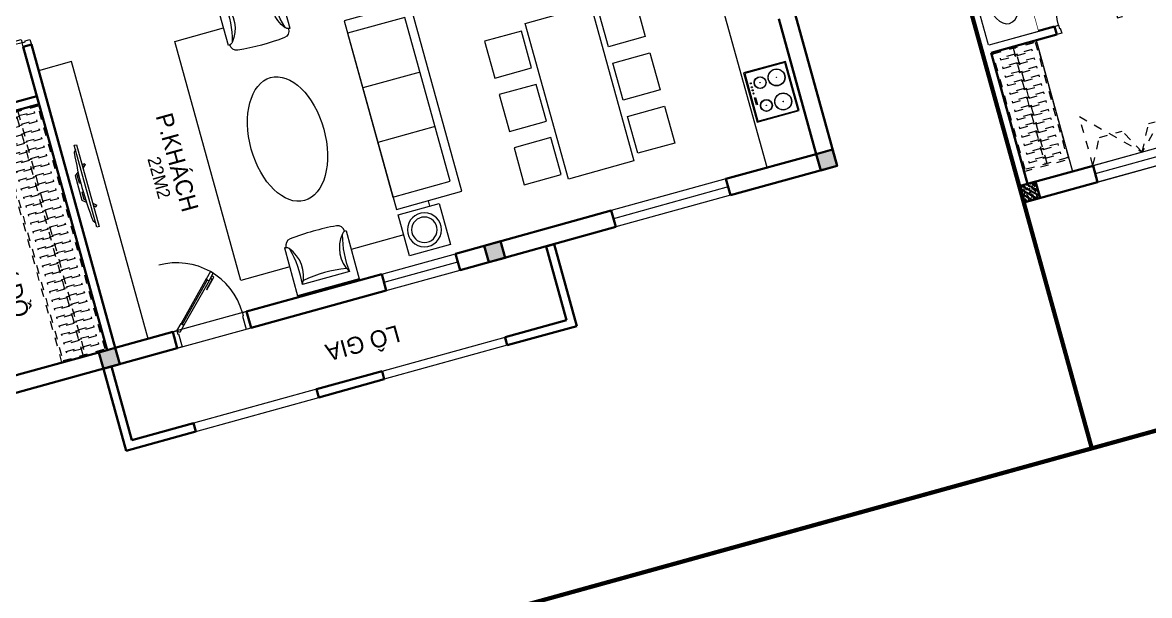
# Model space of a CAD drawing. Header units: metres. Extents: x 568336 to 569219, y 2065964 to 2066430.
# Drawn here: x 568445.19 to 568458.44, y 2066349.36 to 2066356.1 of the extents above; entities that cross this region are included whole.
import ezdxf

# ---------------------------------------------------------------- set-up
doc = ezdxf.new("R2010")
doc.units = ezdxf.units.M
for name, pattern in [('$AUDIT_BAD_LTYPE2', [0]), ('HIDDEN', [0.375, 0.25, -0.125]), ('HIDDEN2', [0.1875, 0.125, -0.0625]), ('X-5M-G-MB PHONGNGU$0$HIDDEN2', [0.1875, 0.125, -0.0625])]:
    doc.linetypes.add(name, pattern=pattern)
doc.layers.get('0').update_dxf_attribs({"linetype": 'CONTINUOUS'})
doc.layers.get('DEFPOINTS').update_dxf_attribs({"linetype": 'CONTINUOUS'})
for name, color, linetype, lineweight in [('-CONCRETE', 1, 'CONTINUOUS', 35), ('-DIM', 9, 'CONTINUOUS', 13), ('-DOOR', 137, 'CONTINUOUS', 9), ('-FURNITURE', 46, 'CONTINUOUS', 9), ('-HATCH', 8, 'CONTINUOUS', 5), ('-LINE1', 7, 'CONTINUOUS', 18), ('-LINE2', 252, 'CONTINUOUS', 9), ('-STEEL1', 1, 'CONTINUOUS', 35), ('-TEXT', 7, 'CONTINUOUS', 15), ('-WALL', 4, 'CONTINUOUS', 35), ('TEXT25', 2, 'CONTINUOUS', 13)]:
    doc.layers.add(name, color=color, linetype=linetype, lineweight=lineweight)
doc.layers.add('-RANH GIOI LO DAT', color=12, linetype='CONTINUOUS')
doc.styles.add('SVN_AVO_thuong', font='')
doc.styles.add('T1', font='', dxfattribs={"height": 200})
doc.styles.add('vnavanth', font='', dxfattribs={"width": 0.8})
doc.styles.get('SVN_AVO_thuong').set_extended_font_data('SVN-Avo')
doc.styles.get('T1').set_extended_font_data('VNgeometric Light')
doc.styles.get('vnavanth').set_extended_font_data('.VnAvantH')

# ---------------------------------------------------------------- blocks, each defined once
blk = doc.blocks.new('*U225')
at = {"linetype": 'X-5M-G-MB PHONGNGU$0$HIDDEN2'}
for points in [[(0, 600.0000000004657), (0, 0), (3272.727272729572, -1.230206222197784e-09), (3272.727272729572, 599.9999999992355)], [(3252.727272729572, 579.9996613711621), (3252.727272729572, 19.99966137116224), (20, 20.00000000046566), (20, 580.0000000004657)], [(3252.727272729572, 286.6991212942443), (3252.727272729572, 313.0991212941511), (20, 313.0991212953813), (19.99999859370291, 286.6991212952417)], [(113.7817614636733, 319.1750910408318), (109.4317788550979, 319.1750910408318), (109.4317788550979, 280.441767644881), (113.7817614636733, 280.441767644881)], [(227.7817614636733, 319.1750910407849), (223.4317788550979, 319.1750910407849), (223.4317788550979, 280.4417676448341), (227.7817614636733, 280.4417676448341)], [(341.7817614636733, 319.175091040738), (337.4317788550979, 319.175091040738), (337.4317788550979, 280.4417676447872), (341.7817614636733, 280.4417676447872)], [(455.7817614636733, 319.1750910406911), (451.4317788550979, 319.1750910406911), (451.4317788550979, 280.4417676447403), (455.7817614636733, 280.4417676447403)], [(569.7817614636733, 319.1750910406442), (565.431778855098, 319.1750910406442), (565.431778855098, 280.4417676446934), (569.7817614636733, 280.4417676446934)], [(683.7817614636732, 319.1750910405973), (679.4317788550978, 319.1750910405973), (679.4317788550978, 280.4417676446465), (683.7817614636732, 280.4417676446465)], [(797.7817614636732, 319.1750910405504), (793.4317788550978, 319.1750910405504), (793.4317788550978, 280.4417676445996), (797.7817614636732, 280.4417676445996)], [(911.7817614636732, 319.1750910405035), (907.4317788550978, 319.1750910405035), (907.4317788550978, 280.4417676445527), (911.7817614636732, 280.4417676445527)], [(1025.781761463673, 319.1750910404566), (1021.431778855098, 319.1750910404566), (1021.431778855098, 280.4417676445057), (1025.781761463673, 280.4417676445057)], [(1139.781761463673, 319.1750910404097), (1135.431778855098, 319.1750910404097), (1135.431778855098, 280.4417676444588), (1139.781761463673, 280.4417676444588)], [(1253.781761463673, 319.1750910403628), (1249.431778855098, 319.1750910403628), (1249.431778855098, 280.4417676444119), (1253.781761463673, 280.4417676444119)], [(1367.781761463673, 319.1750910403159), (1363.431778855098, 319.1750910403159), (1363.431778855098, 280.441767644365), (1367.781761463673, 280.441767644365)], [(1481.781761463673, 319.175091040269), (1477.431778855098, 319.175091040269), (1477.431778855098, 280.4417676443181), (1481.781761463673, 280.4417676443181)], [(1595.781761463673, 319.175091040222), (1591.431778855098, 319.175091040222), (1591.431778855098, 280.4417676442712), (1595.781761463673, 280.4417676442712)], [(1709.781761463673, 319.1750910401751), (1705.431778855098, 319.1750910401751), (1705.431778855098, 280.4417676442243), (1709.781761463673, 280.4417676442243)], [(1823.781761463673, 319.1750910401282), (1819.431778855098, 319.1750910401282), (1819.431778855098, 280.4417676441774), (1823.781761463673, 280.4417676441774)], [(1937.781761463673, 319.1750910400813), (1933.431778855098, 319.1750910400813), (1933.431778855098, 280.4417676441305), (1937.781761463673, 280.4417676441305)], [(2051.781761463673, 319.1750910400344), (2047.431778855098, 319.1750910400344), (2047.431778855098, 280.4417676440836), (2051.781761463673, 280.4417676440836)], [(2165.781761463673, 319.1750910399875), (2161.431778855097, 319.1750910399875), (2161.431778855097, 280.4417676440366), (2165.781761463673, 280.4417676440366)], [(2279.781761463673, 319.1750910399406), (2275.431778855097, 319.1750910399406), (2275.431778855097, 280.4417676439897), (2279.781761463673, 280.4417676439897)], [(2393.781761463673, 319.1750910398937), (2389.431778855097, 319.1750910398937), (2389.431778855097, 280.4417676439429), (2393.781761463673, 280.4417676439429)], [(2507.781761463673, 319.1750910398468), (2503.431778855097, 319.1750910398468), (2503.431778855097, 280.441767643896), (2507.781761463673, 280.441767643896)], [(2621.781761463673, 319.1750910397999), (2617.431778855097, 319.1750910397999), (2617.431778855097, 280.4417676438491), (2621.781761463673, 280.4417676438491)], [(2735.781761463673, 319.1750910397529), (2731.431778855097, 319.1750910397529), (2731.431778855097, 280.4417676438021), (2735.781761463673, 280.4417676438021)], [(2849.781761463673, 319.175091039706), (2845.431778855097, 319.175091039706), (2845.431778855097, 280.4417676437552), (2849.781761463673, 280.4417676437552)], [(2963.781761463673, 319.1750910396592), (2959.431778855097, 319.1750910396592), (2959.431778855097, 280.4417676437083), (2963.781761463673, 280.4417676437083)], [(3077.781761463673, 319.1750910396123), (3073.431778855097, 319.1750910396123), (3073.431778855097, 280.4417676436614), (3077.781761463673, 280.4417676436614)], [(3191.781761463673, 319.1750910395654), (3187.431778855097, 319.1750910395654), (3187.431778855097, 280.4417676436145), (3191.781761463673, 280.4417676436145)]]:
    blk.add_lwpolyline(points, close=True, dxfattribs=at)
for points in [[(122.2409142897814, 313.1103512093413), (122.2409142897814, 515.2497102723445), (100.1765458012815, 515.2497102723445), (100.1765458012815, 313.1103512093413)], [(236.2409142897814, 313.1103512092944), (236.2409142897814, 515.2497102722975), (214.1765458012815, 515.2497102722975), (214.1765458012815, 313.1103512092944)], [(350.2409142897814, 313.1103512092475), (350.2409142897814, 515.2497102722507), (328.1765458012815, 515.2497102722507), (328.1765458012815, 313.1103512092475)], [(464.2409142897813, 313.1103512092006), (464.2409142897813, 515.2497102722037), (442.1765458012814, 515.2497102722037), (442.1765458012814, 313.1103512092006)], [(578.2409142897814, 313.1103512091537), (578.2409142897814, 515.2497102721569), (556.1765458012815, 515.2497102721569), (556.1765458012815, 313.1103512091537)], [(692.2409142897812, 313.1103512091068), (692.2409142897812, 515.24971027211), (670.1765458012813, 515.24971027211), (670.1765458012813, 313.1103512091068)], [(806.2409142897812, 313.1103512090599), (806.2409142897812, 515.249710272063), (784.1765458012813, 515.249710272063), (784.1765458012813, 313.1103512090599)], [(920.2409142897812, 313.110351209013), (920.2409142897812, 515.2497102720162), (898.1765458012813, 515.2497102720162), (898.1765458012813, 313.110351209013)], [(1034.240914289781, 313.1103512089661), (1034.240914289781, 515.2497102719692), (1012.176545801281, 515.2497102719692), (1012.176545801281, 313.1103512089661)], [(1148.240914289781, 313.1103512089192), (1148.240914289781, 515.2497102719224), (1126.176545801281, 515.2497102719224), (1126.176545801281, 313.1103512089192)], [(1262.240914289781, 313.1103512088723), (1262.240914289781, 515.2497102718754), (1240.176545801281, 515.2497102718754), (1240.176545801281, 313.1103512088723)], [(1376.240914289781, 313.1103512088254), (1376.240914289781, 515.2497102718285), (1354.176545801281, 515.2497102718285), (1354.176545801281, 313.1103512088254)], [(1490.240914289781, 313.1103512087785), (1490.240914289781, 515.2497102717816), (1468.176545801281, 515.2497102717816), (1468.176545801281, 313.1103512087785)], [(1604.240914289781, 313.1103512087315), (1604.240914289781, 515.2497102717347), (1582.176545801281, 515.2497102717347), (1582.176545801281, 313.1103512087315)], [(1718.240914289781, 313.1103512086846), (1718.240914289781, 515.2497102716878), (1696.176545801281, 515.2497102716878), (1696.176545801281, 313.1103512086846)], [(1832.240914289781, 313.1103512086377), (1832.240914289781, 515.2497102716409), (1810.176545801281, 515.2497102716409), (1810.176545801281, 313.1103512086377)], [(1946.240914289781, 313.1103512085908), (1946.240914289781, 515.2497102715939), (1924.176545801281, 515.2497102715939), (1924.176545801281, 313.1103512085908)], [(2060.240914289781, 313.1103512085439), (2060.240914289781, 515.2497102715471), (2038.176545801281, 515.2497102715471), (2038.176545801281, 313.1103512085439)], [(2174.240914289781, 313.110351208497), (2174.240914289781, 515.2497102715001), (2152.176545801281, 515.2497102715001), (2152.176545801281, 313.110351208497)], [(2288.240914289781, 313.1103512084501), (2288.240914289781, 515.2497102714533), (2266.176545801281, 515.2497102714533), (2266.176545801281, 313.1103512084501)], [(2402.240914289781, 313.1103512084032), (2402.240914289781, 515.2497102714063), (2380.176545801281, 515.2497102714063), (2380.176545801281, 313.1103512084032)], [(2516.240914289781, 313.1103512083563), (2516.240914289781, 515.2497102713594), (2494.176545801281, 515.2497102713594), (2494.176545801281, 313.1103512083563)], [(2630.240914289781, 313.1103512083094), (2630.240914289781, 515.2497102713126), (2608.176545801281, 515.2497102713126), (2608.176545801281, 313.1103512083094)], [(2744.240914289781, 313.1103512082624), (2744.240914289781, 515.2497102712656), (2722.176545801281, 515.2497102712656), (2722.176545801281, 313.1103512082624)], [(2858.240914289781, 313.1103512082155), (2858.240914289781, 515.2497102712188), (2836.176545801281, 515.2497102712188), (2836.176545801281, 313.1103512082155)], [(2972.240914289781, 313.1103512081687), (2972.240914289781, 515.2497102711718), (2950.176545801281, 515.2497102711718), (2950.176545801281, 313.1103512081687)], [(3086.240914289781, 313.1103512081218), (3086.240914289781, 515.2497102711249), (3064.176545801281, 515.2497102711249), (3064.176545801281, 313.1103512081218)], [(3200.240914289781, 313.1103512080749), (3200.240914289781, 515.249710271078), (3178.176545801281, 515.249710271078), (3178.176545801281, 313.1103512080749)], [(100.1765458012815, 286.7103512094345), (100.1765458012815, 92.0852110228024), (122.2409142897814, 92.0852110228024), (122.2409142897814, 286.7103512094345)], [(214.1765458012815, 286.7103512093876), (214.1765458012815, 92.08521102275549), (236.2409142897814, 92.08521102275549), (236.2409142897814, 286.7103512093876)], [(328.1765458012815, 286.7103512093407), (328.1765458012815, 92.08521102270858), (350.2409142897814, 92.08521102270858), (350.2409142897814, 286.7103512093407)], [(442.1765458012814, 286.7103512092938), (442.1765458012814, 92.08521102266168), (464.2409142897813, 92.08521102266168), (464.2409142897813, 286.7103512092938)], [(556.1765458012815, 286.7103512092469), (556.1765458012815, 92.08521102261477), (578.2409142897814, 92.08521102261477), (578.2409142897814, 286.7103512092469)], [(670.1765458012813, 286.7103512092), (670.1765458012813, 92.08521102256786), (692.2409142897812, 92.08521102256786), (692.2409142897812, 286.7103512092)], [(784.1765458012813, 286.7103512091531), (784.1765458012813, 92.08521102252095), (806.2409142897812, 92.08521102252095), (806.2409142897812, 286.7103512091531)], [(898.1765458012813, 286.7103512091062), (898.1765458012813, 92.08521102247404), (920.2409142897812, 92.08521102247404), (920.2409142897812, 286.7103512091062)], [(1012.176545801281, 286.7103512090592), (1012.176545801281, 92.08521102242715), (1034.240914289781, 92.08521102242715), (1034.240914289781, 286.7103512090592)], [(1126.176545801281, 286.7103512090123), (1126.176545801281, 92.08521102238024), (1148.240914289781, 92.08521102238024), (1148.240914289781, 286.7103512090123)], [(1240.176545801281, 286.7103512089654), (1240.176545801281, 92.08521102233333), (1262.240914289781, 92.08521102233333), (1262.240914289781, 286.7103512089654)], [(1354.176545801281, 286.7103512089186), (1354.176545801281, 92.08521102228642), (1376.240914289781, 92.08521102228642), (1376.240914289781, 286.7103512089186)], [(1468.176545801281, 286.7103512088717), (1468.176545801281, 92.0852110222395), (1490.240914289781, 92.0852110222395), (1490.240914289781, 286.7103512088717)], [(1582.176545801281, 286.7103512088247), (1582.176545801281, 92.0852110221926), (1604.240914289781, 92.0852110221926), (1604.240914289781, 286.7103512088247)], [(1696.176545801281, 286.7103512087778), (1696.176545801281, 92.0852110221457), (1718.240914289781, 92.0852110221457), (1718.240914289781, 286.7103512087778)], [(1810.176545801281, 286.7103512087309), (1810.176545801281, 92.08521102209879), (1832.240914289781, 92.08521102209879), (1832.240914289781, 286.7103512087309)], [(1924.176545801281, 286.710351208684), (1924.176545801281, 92.08521102205188), (1946.240914289781, 92.08521102205188), (1946.240914289781, 286.710351208684)], [(2038.176545801281, 286.7103512086371), (2038.176545801281, 92.08521102200497), (2060.240914289781, 92.08521102200497), (2060.240914289781, 286.7103512086371)], [(2152.176545801281, 286.7103512085902), (2152.176545801281, 92.08521102195806), (2174.240914289781, 92.08521102195806), (2174.240914289781, 286.7103512085902)], [(2266.176545801281, 286.7103512085433), (2266.176545801281, 92.08521102191116), (2288.240914289781, 92.08521102191116), (2288.240914289781, 286.7103512085433)], [(2380.176545801281, 286.7103512084964), (2380.176545801281, 92.08521102186425), (2402.240914289781, 92.08521102186425), (2402.240914289781, 286.7103512084964)], [(2494.176545801281, 286.7103512084495), (2494.176545801281, 92.08521102181734), (2516.240914289781, 92.08521102181734), (2516.240914289781, 286.7103512084495)], [(2608.176545801281, 286.7103512084026), (2608.176545801281, 92.08521102177043), (2630.240914289781, 92.08521102177043), (2630.240914289781, 286.7103512084026)], [(2722.176545801281, 286.7103512083556), (2722.176545801281, 92.08521102172352), (2744.240914289781, 92.08521102172352), (2744.240914289781, 286.7103512083556)], [(2836.176545801281, 286.7103512083087), (2836.176545801281, 92.08521102167663), (2858.240914289781, 92.08521102167663), (2858.240914289781, 286.7103512083087)], [(2950.176545801281, 286.7103512082618), (2950.176545801281, 92.08521102162972), (2972.240914289781, 92.08521102162972), (2972.240914289781, 286.7103512082618)], [(3064.176545801281, 286.7103512082149), (3064.176545801281, 92.08521102158281), (3086.240914289781, 92.08521102158281), (3086.240914289781, 286.7103512082149)], [(3178.176545801281, 286.710351208168), (3178.176545801281, 92.0852110215359), (3200.240914289781, 92.0852110215359), (3200.240914289781, 286.710351208168)]]:
    blk.add_lwpolyline(points, dxfattribs=at)
blk = doc.blocks.new('*U152')
at = {"linetype": '$AUDIT_BAD_LTYPE2'}
for p, q in [((70, 100), (70, 699.9999999999982)), ((90, 699.9999999999982), (90, 100))]:
    blk.add_line(p, q, dxfattribs=at)
for points in [[(50, 699.9999999999982), (90, 699.9999999999982), (90, 799.9999999999982), (50, 799.9999999999982), (50, 699.9999999999982)], [(50, 702.9059272893337), (50, 100)], [(50, 100), (90, 100), (90, 0), (50, 0), (50, 100)]]:
    blk.add_lwpolyline(points)
for points in [[(118.2698876160139, 594.5156181119073), (118.2698876160139, 764.1349438079906), (90, 764.1349438079906), (90, 735.8650561920058), (112.6159100928053, 735.8650561920058), (112.6159100928053, 594.5156181119073)], [(0, 0), (50, 0), (50, -40), (60, -40), (60, -99.99999999999272), (0, -99.99999999999272)], [(899.9999999999982, 1.3252863207713e-28), (849.9999999999982, 1.3252863207713e-28), (849.9999999999982, -40.00000000000001), (839.9999999999982, -40.00000000000001), (839.9999999999982, -99.99999999999272), (899.9999999999982, -99.99999999999272)]]:
    blk.add_lwpolyline(points, close=True)
at = {"linetype": '$AUDIT_BAD_LTYPE2', "ltscale": 0.3}
blk.add_arc((50, 0), 799.9999999999982, 0, 90, dxfattribs=at)
blk = doc.blocks.new('A$C23F441E4')
at = {"ltscale": 3}
blk.add_lwpolyline([(-300, -0.0002277038292959332), (-300, -510.0002277038293), (300, -510.0002277038293), (300, -0.0002277038292959332), (-300, -0.0002277038292959332)], dxfattribs=at)
for points in [[(-290, -10.0002277038293), (-290, -500.0002277038293), (290, -500.0002277038293), (290, -10.0002277038293)], [(-99.92361733876169, -45.7805013358593), (-15.01730352267623, -45.7805013358593), (-15.01730352267623, -56.33586340083275), (-99.92361733876169, -56.33586340083275)]]:
    blk.add_lwpolyline(points, close=True, dxfattribs=at)
for centre, radius in [((-139, -156.0002277038293), 70), ((-139, -156.0002277038293), 67), ((36.90287313051522, -47.90127239702269), 6.597286366527707), ((74.40287313051522, -47.90127239702269), 6.597286366527707), ((139, -156.0002277038293), 70), ((139, -156.0002277038293), 67), ((111.9028731305152, -47.90127239702269), 6.597286366527707), ((160.4028731305152, -47.90127239702269), 6.597286366527707), ((-147.0336941294372, -358.653199238237), 100), ((-147.0336941294372, -358.653199238237), 97), ((-139, -156.0002277038293), 2), ((147.0336941294372, -358.653199238237), 100), ((147.0336941294372, -358.653199238237), 97), ((139, -156.0002277038293), 2), ((-147.0336941294372, -358.653199238237), 2), ((147.0336941294372, -358.653199238237), 2)]:
    blk.add_circle(centre, radius, dxfattribs=at)
blk = doc.blocks.new('XR.MB.LM123$0$tvi 1')
blk.add_lwpolyline([(28.54445810673496, -2.291926648467779e-10), (28.54445810673496, -999.9999999999964), (-7.275957614183426e-12, -1000), (0, 0)], close=True)
for points in [[(28.54445810680045, -50.31958968611434), (52.37372755713295, -80.86315460130209)], [(-24.09820395050338, -235.5599978379832), (-39.09879504836863, -251.7939635238108)], [(0, -284.7849796677438), (-39.09879504836863, -251.7939635238108)], [(0, -255.9952397129928), (-24.09820395050338, -235.5599978379832)], [(69.66229681991535, -315.0836646851385), (111.1934016081432, -350.2927865858655), (111.193401608034, -649.712917566063), (69.68611289083492, -684.9110379843005)], [(89.09002233762294, -445.7449799550195), (89.09002233762294, -359.9578938602899), (70.91298945683957, -344.6203678706661)], [(89.09002233762294, -445.7449799550195), (73.49991829216015, -445.7449799550232)], [(89.09002233768115, -554.2550200447404), (89.09002233773936, -640.0421061392371), (70.91298945678864, -655.3796321293303)], [(89.09002233768115, -554.2550200447404), (73.49991829216015, -554.2550200447404)], [(0, -715.2150203320198), (-39.09879504836863, -748.2060364759491)], [(-24.09820395050338, -764.4400021620095), (-39.09879504836863, -748.2060364759491)], [(0, -744.004760287), (-24.09820395050338, -764.4400021620095)], [(28.54445810674224, -949.680410313882), (52.37372755713295, -919.1368453984578)]]:
    blk.add_lwpolyline(points)
blk.add_arc((-4025.16618952866, -499.9999999999964), 4099.025185406737, 354.1310878512652, 5.868912148527433)
blk = doc.blocks.new('ghe11asdsdsdsd')
at = {"layer": '-FURNITURE', "ltscale": 5}
for p, q in [((-454.1512245237245, 641.9073886275291), (-454.093361600535, -60.42008052262099)), ((446.9845405295782, 642.5119281820953), (445.2090906954836, -59.49456913078757)), ((339.4434767446655, 74.7769195077999), (-347.9447826922697, 73.86721415390639)), ((445.2090906954836, -59.49456913078757), (-454.093361600535, -60.42008052262099))]:
    blk.add_line(p, q, dxfattribs=at)
for centre, radius, start, end in [((-556.8192392717756, 172.0380743239075), 480.9551723817158, 73.62802494144414, 77.67439557183955), ((-329.6609394550032, 640.4347183164282), 102.5030657496747, 97.790878171796, 180.4720192216976), ((13.76703277978231, -3057.035900902003), 3815.794779152998, 85.15051378916075, 95.37323135559144), ((322.4963123202615, 643.5363927781655), 102.5030657496747, 359.5521671507362, 82.23330821456577), ((548.310481298744, 172.35137315467), 480.9551723817158, 102.1620030057203, 106.2083736517696), ((-435.3449582978792, 585.5188594441861), 49.99999999999999, 17.29045382422632, 73.62802494144414), ((-752.7215750947944, 311.3200961878028), 469.2846926992153, 329.6029749418909, 39.82713105222346), ((-1717.077797784907, 235.4868877488407), 1378.639231958857, 353.2676599931669, 15.34770349738529), ((744.7327549548354, 311.2790322922665), 469.2468948897888, 140.0381535895592, 210.2652298418676), ((1708.833027020766, 233.2264510887835), 1378.526022415482, 164.5192846221356, 186.6002375866197), ((428.017340289487, 586.1773279104382), 49.99999999999999, 106.2083736517696, 162.5459446768903), ((-1.445652381749824, -1576.057105405802), 1730.279692069412, 79.6029490361376, 100.5814174655623)]:
    blk.add_arc(centre, radius, start, end, dxfattribs=at)
blk = doc.blocks.new('GHE600')
at = {"layer": '-FURNITURE'}
for p, q in [((269949.5421851056, 8709.741290517763), (270649.5421851056, 8709.74129051782)), ((269949.5421851289, 8043.074623851076), (270649.5421851289, 8043.074623851135))]:
    blk.add_line(p, q, dxfattribs=at)
for points in [[(270145.5337149384, 9594.84705863762), (270145.5337150262, 10094.84705863762), (270645.5337150262, 10094.84705854984), (270645.5337149384, 9594.847058549843)], [(269849.5421851288, 9526.40795718442), (270649.5421851288, 9526.407957184478), (270649.5421851639, 7226.407957184478), (269849.5421851639, 7226.40795718442)], [(269949.5421851288, 9376.40795718442), (270649.5421851288, 9376.407957184478), (270649.5421851639, 7376.407957184478), (269949.5421851639, 7376.40795718442)], [(270145.5337145109, 7157.96885590817), (270145.5337144231, 6657.96885590817), (270645.5337144231, 6657.968855820392), (270645.5337145109, 7157.968855820392)]]:
    blk.add_lwpolyline(points, close=True, dxfattribs=at)
at = {"layer": '-FURNITURE', "elevation": -1.348764000838661e-08}
for points in [[(271286.9253059005, 9830.321753277356), (270645.53371498, 9832.18215255058)], [(272037.8126997925, 6909.345592938189), (272633.6221192031, 6907.537773812626), (272633.6585346201, 9823.095600669185), (272037.874818299, 9826.334833337169)], [(270262.0588059474, 9594.847058617102), (270262.0583521723, 9526.40795718442)], [(270262.0260181179, 7226.40795718439), (270262.0255643428, 7157.968855887651)], [(270645.5337144685, 6916.624135324557), (271286.6504318018, 6913.272511655086)]]:
    blk.add_lwpolyline(points, dxfattribs=at)
at = {"layer": '-FURNITURE'}
for centre, radius in [((270395.5337149822, 9844.847058593674), 200), ((270395.5337149822, 9844.847058593674), 150), ((270395.5337144671, 6907.968855864223), 200), ((270395.5337144671, 6907.968855864223), 150)]:
    blk.add_circle(centre, radius, dxfattribs=at)
at = {"layer": '-FURNITURE', "extrusion": (0, 0, -1)}
blk.add_ellipse((271661.9002663364, 8365.294462872116), major_axis=(3.669220623812561e-13, 749.5763598198391), ratio=0.5899940615450746, dxfattribs=at)
at = {"layer": '-FURNITURE', "zscale": 0.83397927038413}
for p, xscale, yscale, rotation in [((271659.4476334748, 10145.29901697894, -5.948631914765009e-09), 0.83397927038413, 0.83397927038413, 179.9447021404027), ((271659.4476334748, 6607.516897389956, -5.948631914765009e-09), -0.8339792703841301, 0.8339792703841301, 0.05529785959737722)]:
    blk.add_blockref('ghe11asdsdsdsd', p, dxfattribs=dict(at, xscale=xscale, yscale=yscale, rotation=rotation))
blk = doc.blocks.new('*U174')
at = {"linetype": '$AUDIT_BAD_LTYPE2'}
for p, q in [((134.8528137423857, 56.56854249492379), (559.116882454313, 480.832611206851)), ((573.2590180780439, 466.69047558312), (148.9949493661167, 42.42640687119284))]:
    blk.add_line(p, q, dxfattribs=at)
for points in [[(544.974746830582, 494.9747468305819), (573.2590180780439, 466.69047558312), (643.9696961966987, 537.4011537017748), (615.6854249492368, 565.6854249492367), (544.974746830582, 494.9747468305819)], [(547.0295477225062, 497.0295477225062), (120.7106781186548, 70.71067811865474)], [(120.7106781186548, 70.71067811865474), (148.9949493661167, 42.42640687119284), (78.2842712474619, -28.2842712474619), (50, 0), (120.7106781186548, 70.71067811865474)]]:
    blk.add_lwpolyline(points)
for points in [[(518.6601255723684, 372.1119246041146), (638.5991009923586, 492.0509000241046), (618.6092717556935, 512.0407292607696), (598.6194425190491, 492.0509000241252), (614.6113059083771, 476.0590366347973), (514.6621597250313, 376.1098904514517)], [(0, 0), (50, 0), (50, -40), (60, -40), (60, -199.3588634537518), (0, -199.3588634537518)], [(899.9999999999982, 1.3252863207713e-28), (849.9999999999982, 1.3252863207713e-28), (849.9999999999982, -40.00000000000001), (839.9999999999982, -40.00000000000001), (839.9999999999982, -199.3588634537518), (899.9999999999982, -199.3588634537518)]]:
    blk.add_lwpolyline(points, close=True)
at = {"linetype": '$AUDIT_BAD_LTYPE2', "ltscale": 0.3}
blk.add_arc((50, 0), 799.9999999999982, 0, 90, dxfattribs=at)
blk = doc.blocks.new('A$C18251349')
at = {"layer": '-LINE1'}
for points in [[(899.9698889118445, 4649.999350743368), (999.8064622648526, 4649.999350743368), (999.8064622648526, 3150.000784432457), (899.9698889118445, 3150.000784432457)], [(999.8064622648526, 2350.000784432457), (899.8064622648526, 2350.000784432457), (899.8064622648526, 850.0007844324573), (999.8064622648526, 850.0007844324573)]]:
    blk.add_lwpolyline(points, close=True, dxfattribs=at)
at = {"layer": '-WALL'}
for p, q in [((0.004909113922622055, 5500.000784432457), (1000.006230624509, 5500.000784432457)), ((0.004909113922622055, 5500.000784432457), (0.004909113922622055, 5400.000784432456)), ((999.9698890817235, 4650.000784432457), (1000.006230624509, 5500.000784432457)), ((0.0002397763018961996, 5400.000784432457), (900.0013849787356, 5400.000784432457)), ((899.9698889118445, 4649.999350743368), (900.0013849787356, 5400.000784432457)), ((899.9698889118445, 4649.999350743368), (999.9698888226703, 4649.994681405777)), ((999.9698890817235, 4650.000784432457), (909.9729728006059, 4650.005189332122)), ((899.8064622648526, 3150.000784432457), (999.8064622648526, 3150.000784432457)), ((899.8064622648526, 3150.000784432457), (899.8064622648526, 2350.000784432457)), ((999.8064622648526, 3150.000784432457), (999.8064622648526, 2350.000784432457)), ((899.8064622648526, 2350.000784432457), (999.8064622648526, 2350.000784432457)), ((899.8064622648526, 850.0007844324573), (999.8064622648526, 850.0007844324573)), ((899.8064622648526, 850.0007844324573), (899.8064622648526, 100.0183032938512)), ((999.8064622648526, 850.0007844324573), (999.8064622648526, 0.0007844324572943151)), ((899.8064622648526, 100.0183032938512), (0.004909113922622055, 100.1600033289023)), ((0.004909113922622055, 100.1600033289023), (0.004909113922622055, 0.160002526070457)), ((0.004909113922622055, 0.160002526070457), (999.8064622648526, 0.0007844324572943151))]:
    blk.add_line(p, q, dxfattribs=at)
blk = doc.blocks.new('A$C2896516a')
for points in [[(75, 1385.934425984509), (525, 1385.934425905347), (525.0000000782311, 1835.934425905347), (75.0000000782311, 1835.934425984509), (75, 1385.934425984509)], [(725, 1385.934425870422), (1175, 1385.934425792191), (1175.000000078231, 1835.934425792191), (725.0000000782311, 1835.934425870422), (725, 1385.934425870422)], [(1375, 1385.934425753978), (1825, 1385.934425675747), (1825.000000078231, 1835.934425675747), (1375.000000078231, 1835.934425753978), (1375, 1385.934425753978)], [(75, 450), (525, 450.0000000791624), (525.0000000782311, 7.916241884231567e-08), (75.0000000782311, 0), (75, 450)], [(725, 450.000000114087), (1175, 450.0000001923181), (1175.000000078231, 1.923181116580963e-07), (725.0000000782311, 1.140870153903961e-07), (725, 450.000000114087)], [(1375, 450.0000002305314), (1825, 450.0000003087625), (1825.000000078231, 3.087625373154879e-07), (1375.000000078231, 2.305314410477877e-07), (1375, 450.0000002305314)]]:
    blk.add_lwpolyline(points)
blk.add_lwpolyline([(0, 517.9672129922546), (1900, 517.9672129922546), (1900, 1317.967212992255), (0, 1317.967212992255)], close=True)
blk = doc.blocks.new('A$C5C575821')
at = {"layer": '-CONCRETE'}
h = blk.add_hatch(color=256, dxfattribs=at)
h.dxf.hatch_style = 1
h.paths.add_polyline_path([(-0.00237559899687767, 200.0000000000146), (-0.00237559899687767, 1.455191522836685e-11), (199.9976244010031, 1.455191522836685e-11), (199.9976244010031, 200.0000000000146)])
blk.add_lwpolyline([(-0.00237559899687767, 1.455191522836685e-11), (199.9976244010031, 1.455191522836685e-11), (199.9976244010031, 200.0000000000146), (-0.00237559899687767, 200.0000000000146)], close=True, dxfattribs=at)
blk = doc.blocks.new('M41-T2')
at = {"layer": '-DOOR'}
for p, q in [((201063.172175169, -1618964.97007966), (201063.1914730072, -1620364.97007966)), ((201162.7062323093, -1618964.97007966), (201162.7255299091, -1620364.97007966)), ((201262.9561724663, -1618964.97007966), (201262.9754700661, -1620364.97007966)), ((201064.6583411694, -1623163.9245646), (201064.6583409309, -1622263.9245646)), ((201164.6583409309, -1623163.9245646), (201164.6583409309, -1622263.9245646)), ((201264.6583411694, -1623163.9245646), (201264.6583406925, -1622263.9245646))]:
    blk.add_line(p, q, dxfattribs=at)
at = {"layer": '-FURNITURE'}
blk.add_line((201064.7348678112, -1618464.925157785), (196164.811394453, -1618464.925157785), dxfattribs=at)
blk.add_lwpolyline([(201064.6583411694, -1626013.9245646), (197683.7275321484, -1626015.286964655), (197683.7275319099, -1626414.925157547), (201064.6583409309, -1626414.925157547)], close=True, dxfattribs=at)
at = {"layer": '-HATCH'}
blk.add_lwpolyline([(201264.5627114773, -1624813.9245646), (201064.5627114773, -1624813.9245646), (201064.5627114773, -1625713.9245646), (201264.5627114773, -1625713.9245646)], close=True, dxfattribs=at)
at = {"layer": '-RANH GIOI LO DAT', "linetype": 'HIDDEN', "ltscale": 10, "const_width": 50.00000000000001}
blk.add_lwpolyline([(194264.7348678112, -1615664.928446054), (194264.7348673344, -1633604.640497446), (200264.8498737812, -1633563.943802118), (205264.7348668575, -1628530.031318903), (205264.7348670959, -1615664.928446054)], close=True, dxfattribs=at)
at = {"layer": '-WALL'}
for p, q in [((199414.0907144547, -1617664.925158978), (201264.7348678112, -1617664.925157785)), ((201264.7348678112, -1617664.925157785), (201262.4869670868, -1618964.925157785)), ((199414.0907144547, -1617864.925158739), (201064.7348678112, -1617864.925157785)), ((201064.7348678112, -1617864.925157785), (201062.4869670868, -1618964.970814943)), ((201062.5162160397, -1618964.925157785), (201262.5162158012, -1618964.925157785)), ((201061.9212751389, -1620364.925157785), (201064.7348678112, -1622263.9245646)), ((201061.9212751389, -1620364.925157785), (201261.3083372116, -1620364.925157785)), ((201261.3083372116, -1620364.925157785), (201264.6583406925, -1622263.9245646)), ((201264.6583406925, -1622263.9245646), (201064.7348678112, -1622263.9245646)), ((201064.6583409309, -1624813.9245646), (201064.6583411694, -1623163.9245646)), ((201264.6583411694, -1623163.9245646), (201064.6583411694, -1623163.9245646)), ((201264.6583411694, -1624813.9245646), (201264.6583411694, -1623163.9245646)), ((201064.6583409309, -1624813.9245646, -1.348764000838649e-08), (201264.6583411694, -1624813.9245646, -1.348764000838649e-08)), ((201064.6583409309, -1625713.9245646), (201064.6583409309, -1626414.925157547)), ((201064.6583409309, -1625713.9245646, -1.348764000838649e-08), (201264.7348675728, -1625713.9245646, -1.348248116292704e-08)), ((201264.7348675728, -1625713.9245646), (201264.7348675728, -1629067.048341513)), ((197364.4731554985, -1626414.925157547), (201064.6583409309, -1626414.925157547)), ((197364.4731554985, -1626414.925157547), (197364.4731554985, -1626514.925157309)), ((197364.4731554985, -1626514.925157309), (201064.7348678112, -1626514.925157547)), ((201064.7348678112, -1626514.925157547), (201064.7348675728, -1628988.694621325))]:
    blk.add_line(p, q, dxfattribs=at)
blk.add_lwpolyline([(198064.7348678112, -1626514.925157547), (198064.7348675728, -1627064.925160646), (197964.7348678112, -1627064.925160646), (197964.7348678112, -1626514.925157547)], dxfattribs=at)
at = {"layer": '-DOOR', "xscale": -1, "rotation": 90}
blk.add_blockref('GHE600', (207603.8371598721, -1352146.531656504), dxfattribs=at)
at = {"layer": '-DOOR'}
for name, p, rotation in [('*U174', (201065.2038478851, -1625713.9245646, -1.348764000838661e-08), 90), ('*U152', (197364.4731554985, -1626514.925157309), 180)]:
    blk.add_blockref(name, p, dxfattribs=dict(at, rotation=rotation))
at = {"layer": '-FURNITURE', "rotation": 180}
blk.add_blockref('A$C23F441E4', (200219.0298175812, -1618433.041445017), dxfattribs=at)
at = {"layer": '-FURNITURE', "xscale": -1}
blk.add_blockref('A$C2896516a', (200572.7276818752, -1621269.377426386), dxfattribs=at)
at = {"layer": '-FURNITURE', "extrusion": (0, 0, -1), "xscale": -1, "rotation": 90.00368972240831}
blk.add_blockref('XR.MB.LM123$0$tvi 1', (-199641.5286688805, -1626215.570368528), dxfattribs=at)
at = {"layer": '-FURNITURE', "extrusion": (0, 0, -1), "xscale": 0.9166666666659741, "yscale": 0.9166666666659741, "zscale": -0.9166666666659741}
blk.add_blockref('*U225', (-201064.7348675728, -1627064.925160646), dxfattribs=at)
at = {"layer": '-WALL', "xscale": -1}
for p in [(201264.7324919701, -1617864.925159454), (201264.7324919701, -1621914.925159216), (201264.7324919701, -1626615.413587093)]:
    blk.add_blockref('A$C5C575821', p, dxfattribs=at)
at = {"layer": '-WALL'}
blk.add_blockref('A$C18251349', (201264.7299585342, -1626614.737766743), dxfattribs=at)
at = {"layer": '-TEXT', "color": 2, "style": 'vnavanth'}
for s, p in [('p.kh¸ch', (198562.4005815983, -1625231.41819644, -1.348764000838661e-08)), ('thay ®å', (199231.0281102657, -1627478.248321772))]:
    blk.add_text(s, height=199.9591899200177, rotation=1.598264265782983e-06, dxfattribs=at).set_placement(p)
at = {"layer": 'TEXT25'}
for s, height, rotation, style, p in [('LÔ GIA', 200, 270.0000015982642, 'SVN_AVO_thuong', (201687.6620285511, -1623149.977803946)), ('22M2', 150, 1.598264265782983e-06, 'T1', (199022.60755229, -1625458.897382498, -1.348764000838661e-08))]:
    blk.add_text(s, height=height, rotation=rotation, dxfattribs=dict(at, style=style)).set_placement(p)
blk = doc.blocks.new('*U150')
at = {"linetype": '$AUDIT_BAD_LTYPE2'}
for p, q in [((70, 100), (69.99999999999999, 600.0000000000018)), ((89.99999999999999, 600.0000000000018), (90, 100))]:
    blk.add_line(p, q, dxfattribs=at)
for points in [[(49.99999999999999, 600.0000000000018), (89.99999999999999, 600.0000000000018), (89.99999999999999, 700.0000000000018), (49.99999999999999, 700.0000000000018), (49.99999999999999, 600.0000000000018)], [(49.99999999999999, 602.9059272893373), (50, 100)], [(50, 100), (90, 100), (90, 0), (50, 0), (50, 100)]]:
    blk.add_lwpolyline(points)
for points in [[(118.2698876160139, 494.515618111911), (118.2698876160139, 664.1349438079942), (89.99999999999999, 664.1349438079942), (89.99999999999999, 635.8650561920094), (112.6159100928053, 635.8650561920094), (112.6159100928053, 494.515618111911)], [(0, 0), (50, 0), (50, -40), (60, -40), (60, -99.99998804123416), (0, -99.99998804123416)], [(800.0000000000018, 7.105427357600876e-15), (750.0000000000018, 7.105427357600876e-15), (750.0000000000018, -40), (740.0000000000018, -40), (740.0000000000018, -99.99998804123415), (800.0000000000018, -99.99998804123415)]]:
    blk.add_lwpolyline(points, close=True)
at = {"linetype": '$AUDIT_BAD_LTYPE2', "ltscale": 0.3}
blk.add_arc((50, 0), 700.0000000000018, 0, 90, dxfattribs=at)
blk = doc.blocks.new('Sink_Cicle')
blk.add_lwpolyline([(17.49999987077899, -50.00226151314564), (-17.49999987077899, -49.99773848685436), (-17.51615354442038, -252.2967581441626), (17.48384613892995, -252.3012811850058)], close=True)
blk.add_circle((0, -300), 17.5)
at = {"layer": 'DEFPOINTS'}
blk.add_line((0, -100), (0, 0), dxfattribs=at)
blk.add_wipeout([(17.499999870775355, -50.00226151314928), (-17.49999987078263, -49.99773848685436), (-17.516153544427652, -252.29675814416623), (17.48384613892631, -252.3012811850058)])
at = {"layer": '-FURNITURE', "linetype": 'Continuous'}
blk.add_ellipse((0, -300), major_axis=(-325, 0), ratio=0.5846153846153846, dxfattribs=at)
blk.add_line((-17.51421511289664, -237.2967582757119), (17.48578462866135, -237.3012813020032))
blk = doc.blocks.new('*U146')
at = {"ltscale": 300}
blk.add_lwpolyline([(0, 0), (999.4913685167412, 0), (999.4913685167412, -600), (0, -600)], close=True, dxfattribs=at)
blk.add_wipeout([(0, 7.503331289626658e-12), (999.4913685167317, 7.503331289626658e-12), (999.4913685167317, -600.0000000000001), (0, -600.0000000000001)], dxfattribs=at)
blk.add_blockref('Sink_Cicle', (499.7456842583706, 0), dxfattribs=at)
blk = doc.blocks.new('*U206')
at = {"linetype": 'X-5M-G-MB PHONGNGU$0$HIDDEN2'}
for points in [[(0, 600.0000000004657), (0, 0), (1581.478970114152, -5.343121944064298e-10), (1581.478970114152, 599.9999999999313)], [(1561.478970114152, 579.999661371858), (1561.478970114152, 19.99966137185813), (20, 20.00000000046566), (20, 580.0000000004657)], [(1561.478970114152, 286.6991212949402), (1561.478970114152, 313.099121294847), (20, 313.0991212953813), (19.99999859370291, 286.6991212952417)], [(113.7817614636733, 319.1750910408318), (109.4317788550979, 319.1750910408318), (109.4317788550979, 280.441767644881), (113.7817614636733, 280.441767644881)], [(227.7817614636733, 319.1750910407849), (223.4317788550979, 319.1750910407849), (223.4317788550979, 280.4417676448341), (227.7817614636733, 280.4417676448341)], [(341.7817614636733, 319.175091040738), (337.4317788550979, 319.175091040738), (337.4317788550979, 280.4417676447872), (341.7817614636733, 280.4417676447872)], [(455.7817614636733, 319.1750910406911), (451.4317788550979, 319.1750910406911), (451.4317788550979, 280.4417676447403), (455.7817614636733, 280.4417676447403)], [(569.7817614636733, 319.1750910406442), (565.431778855098, 319.1750910406442), (565.431778855098, 280.4417676446934), (569.7817614636733, 280.4417676446934)], [(683.7817614636733, 319.1750910405973), (679.431778855098, 319.1750910405973), (679.431778855098, 280.4417676446465), (683.7817614636733, 280.4417676446465)], [(797.7817614636733, 319.1750910405504), (793.431778855098, 319.1750910405504), (793.431778855098, 280.4417676445996), (797.7817614636733, 280.4417676445996)], [(911.7817614636733, 319.1750910405035), (907.431778855098, 319.1750910405035), (907.431778855098, 280.4417676445527), (911.7817614636733, 280.4417676445527)], [(1025.781761463673, 319.1750910404566), (1021.431778855098, 319.1750910404566), (1021.431778855098, 280.4417676445057), (1025.781761463673, 280.4417676445057)], [(1139.781761463673, 319.1750910404097), (1135.431778855098, 319.1750910404097), (1135.431778855098, 280.4417676444588), (1139.781761463673, 280.4417676444588)], [(1253.781761463673, 319.1750910403628), (1249.431778855098, 319.1750910403628), (1249.431778855098, 280.4417676444119), (1253.781761463673, 280.4417676444119)], [(1367.781761463673, 319.1750910403159), (1363.431778855098, 319.1750910403159), (1363.431778855098, 280.441767644365), (1367.781761463673, 280.441767644365)], [(1481.781761463673, 319.175091040269), (1477.431778855098, 319.175091040269), (1477.431778855098, 280.4417676443181), (1481.781761463673, 280.4417676443181)]]:
    blk.add_lwpolyline(points, close=True, dxfattribs=at)
for points in [[(122.2409142897814, 313.1103512093413), (122.2409142897814, 515.2497102723445), (100.1765458012815, 515.2497102723445), (100.1765458012815, 313.1103512093413)], [(236.2409142897814, 313.1103512092944), (236.2409142897814, 515.2497102722975), (214.1765458012815, 515.2497102722975), (214.1765458012815, 313.1103512092944)], [(350.2409142897814, 313.1103512092475), (350.2409142897814, 515.2497102722507), (328.1765458012815, 515.2497102722507), (328.1765458012815, 313.1103512092475)], [(464.2409142897814, 313.1103512092006), (464.2409142897814, 515.2497102722037), (442.1765458012815, 515.2497102722037), (442.1765458012815, 313.1103512092006)], [(578.2409142897814, 313.1103512091537), (578.2409142897814, 515.2497102721569), (556.1765458012815, 515.2497102721569), (556.1765458012815, 313.1103512091537)], [(692.2409142897814, 313.1103512091068), (692.2409142897814, 515.24971027211), (670.1765458012815, 515.24971027211), (670.1765458012815, 313.1103512091068)], [(806.2409142897814, 313.1103512090599), (806.2409142897814, 515.249710272063), (784.1765458012815, 515.249710272063), (784.1765458012815, 313.1103512090599)], [(920.2409142897814, 313.110351209013), (920.2409142897814, 515.2497102720162), (898.1765458012815, 515.2497102720162), (898.1765458012815, 313.110351209013)], [(1034.240914289781, 313.1103512089661), (1034.240914289781, 515.2497102719692), (1012.176545801281, 515.2497102719692), (1012.176545801281, 313.1103512089661)], [(1148.240914289781, 313.1103512089192), (1148.240914289781, 515.2497102719224), (1126.176545801281, 515.2497102719224), (1126.176545801281, 313.1103512089192)], [(1262.240914289781, 313.1103512088723), (1262.240914289781, 515.2497102718754), (1240.176545801281, 515.2497102718754), (1240.176545801281, 313.1103512088723)], [(1376.240914289781, 313.1103512088254), (1376.240914289781, 515.2497102718285), (1354.176545801281, 515.2497102718285), (1354.176545801281, 313.1103512088254)], [(1490.240914289781, 313.1103512087785), (1490.240914289781, 515.2497102717816), (1468.176545801281, 515.2497102717816), (1468.176545801281, 313.1103512087785)], [(100.1765458012815, 286.7103512094345), (100.1765458012815, 92.0852110228024), (122.2409142897814, 92.0852110228024), (122.2409142897814, 286.7103512094345)], [(214.1765458012815, 286.7103512093876), (214.1765458012815, 92.08521102275549), (236.2409142897814, 92.08521102275549), (236.2409142897814, 286.7103512093876)], [(328.1765458012815, 286.7103512093407), (328.1765458012815, 92.08521102270858), (350.2409142897814, 92.08521102270858), (350.2409142897814, 286.7103512093407)], [(442.1765458012815, 286.7103512092938), (442.1765458012815, 92.08521102266168), (464.2409142897814, 92.08521102266168), (464.2409142897814, 286.7103512092938)], [(556.1765458012815, 286.7103512092469), (556.1765458012815, 92.08521102261477), (578.2409142897814, 92.08521102261477), (578.2409142897814, 286.7103512092469)], [(670.1765458012815, 286.7103512092), (670.1765458012815, 92.08521102256786), (692.2409142897814, 92.08521102256786), (692.2409142897814, 286.7103512092)], [(784.1765458012815, 286.7103512091531), (784.1765458012815, 92.08521102252095), (806.2409142897814, 92.08521102252095), (806.2409142897814, 286.7103512091531)], [(898.1765458012815, 286.7103512091062), (898.1765458012815, 92.08521102247404), (920.2409142897814, 92.08521102247404), (920.2409142897814, 286.7103512091062)], [(1012.176545801281, 286.7103512090592), (1012.176545801281, 92.08521102242715), (1034.240914289781, 92.08521102242715), (1034.240914289781, 286.7103512090592)], [(1126.176545801281, 286.7103512090123), (1126.176545801281, 92.08521102238024), (1148.240914289781, 92.08521102238024), (1148.240914289781, 286.7103512090123)], [(1240.176545801281, 286.7103512089654), (1240.176545801281, 92.08521102233333), (1262.240914289781, 92.08521102233333), (1262.240914289781, 286.7103512089654)], [(1354.176545801281, 286.7103512089186), (1354.176545801281, 92.08521102228642), (1376.240914289781, 92.08521102228642), (1376.240914289781, 286.7103512089186)], [(1468.176545801281, 286.7103512088717), (1468.176545801281, 92.0852110222395), (1490.240914289781, 92.0852110222395), (1490.240914289781, 286.7103512088717)]]:
    blk.add_lwpolyline(points, dxfattribs=at)
blk = doc.blocks.new('D12')
at = {"layer": '-DOOR'}
for p, q in [((0, 200.0213350024052), (1200, 200.0213350024052)), ((0, 100), (1200, 100.2985981091746)), ((0, 0), (1200, 0.2985981091745802))]:
    blk.add_line(p, q, dxfattribs=at)
at = {"layer": '-LINE2', "linetype": 'HIDDEN2', "ltscale": 10}
for p, q in [((0, 200), (0, 800)), ((0, 800), (600, 200.0213350024052)), ((1200, 800), (600, 200.0213350024052)), ((1200, 200), (1200, 800)), ((1200, 200), (1200, 800)), ((0, 200.0213350024052), (160.3887441940024, 500)), ((160.3887441940024, 500), (439.4600093320769, 500.1492614196613)), ((600, 200.0213350024052), (439.4600093320769, 500.1492614196613)), ((600, 200.0213350024052), (760.5399906679231, 500.1492614196613)), ((1039.611255805998, 500), (760.5399906679231, 500.1492614196613)), ((1200, 200.0213350024052), (1039.611255805998, 500))]:
    blk.add_line(p, q, dxfattribs=at)
blk = doc.blocks.new('18x35')
at = {"layer": '-HATCH'}
h = blk.add_hatch(dxfattribs=at)
h.set_pattern_fill('CHAU-01', color=256, scale=10, angle=-1.272221872585407e-14, pattern_type=2)
h.set_pattern_definition([(49.99999999999999, (0, 0), (71.72601826007535, -6.275213498259527), [7.5, -82.5]), (355, (0, 0), (-13.87513336129999, 75.21921337000119), [6, -66]), (100.4514, (5.977167999997619, -0.5229339999999638), (57.85093817140217, 68.94395420609534), [6.374019000000001, -70.1142112]), (46.18419999999998, (0, 20), (106.7241048625644, -16.55190143290183), [11.25, -123.75]), (96.63559999999998, (8.89367449999554, 18.62066930000003), (93.46627055487036, 97.41178709004416), [9.561028799999994, -105.1713]), (351.1842, (0, 20), (93.46619451336275, 97.41186009253245), [9, -99]), (20.99999999999998, (10, 15), (59.69070521184616, -40.2618890665339), [7.5, -82.5]), (326.0000000000001, (10, 15), (24.33153319215819, 72.5150045046853), [6, -66]), (71.45139999999999, (14.97422329999972, 11.64483940000002), (84.022262858149, 32.25304967099522), [6.374019000000001, -70.1142112]), (37.49999999999998, (0, 0), (1.215985531729074, 33.28938538313115), [0, -65.19999999999999, 0, -67, 0, -66.25]), (7.499999999999987, (0, 0), (26.30695374421487, 39.44117118823602), [0, -38.2, 0, -63.7, 0, -25.25]), (327.5, (-22.30000000000291, 0), (53.3822436172409, -2.255487173437988), [0, -25, 0, -78, 0, -103.5]), (317.5, (-32.30000000000291, 0), (58.31861693423862, 10.01049823323176), [0, -32.5, 0, -51.8, 0, -73.5]), (44.99999999999999, (0, 0), (-30.05203820042826, 30.05203820042828), []), (44.99999999999999, (0, 12.25), (-30.05203820042826, 30.05203820042828), [])])
h.paths.add_polyline_path([(96508.03118051568, 47993.04977023201), (96508.03118051568, 47793.04977023201), (96708.03118051568, 47793.04977023201), (96708.03118051568, 47993.04977023201)])
at = {"layer": '-STEEL1'}
blk.add_lwpolyline([(96508.03118051568, 47793.04977023201), (96708.03118051568, 47793.04977023201), (96708.03118051568, 47993.04977023201), (96508.03118051568, 47993.04977023201)], close=True, dxfattribs=at)
blk = doc.blocks.new('M1-T2')
at = {"layer": '-CONCRETE', "color": 1, "linetype": 'HIDDEN', "ltscale": 10, "const_width": 50}
blk.add_lwpolyline([(191581.7177010371, 50951.98888872014), (197581.6939540912, 50951.98888872005), (197581.7429788466, 30952.01227472891), (191581.7667257926, 30952.01227472891)], close=True, dxfattribs=at)
at = {"layer": '-DOOR'}
blk.add_lwpolyline([(195482.1046997608, 34151.95781405905), (196681.9148151621, 34152.25640030159), (196681.9148151624, 33952.25640030159), (195482.104699761, 33951.95781405905)], dxfattribs=at)
at = {"layer": '-FURNITURE'}
blk.add_line((196931.8970289972, 35752.21620136574), (196931.8706987412, 34151.97159098544), dxfattribs=at)
at = {"layer": '-LINE1', "lineweight": 18}
blk.add_lwpolyline([(191581.7411493842, 50951.93153578669), (197581.7174024383, 50951.9315357866), (197581.7664271937, 30951.95492153367), (191581.7901741396, 30951.95492153367)], close=True, dxfattribs=at)
at = {"layer": '-WALL'}
for p, q in [((197581.8715208228, 33951.95400909492), (197581.8356526518, 48951.9288357351)), ((197481.6057401042, 38451.59738805493), (197481.65820636, 35852.21678276164)), ((197481.65820636, 35852.21678276164), (196681.759104868, 35852.21678276164)), ((196681.759104868, 35852.21678276164), (196681.759104868, 35752.22223347171)), ((196681.759104868, 35752.22223347171), (197481.9116564601, 35752.22223347171)), ((197482.4429011435, 35751.97752593833), (196682.4723901015, 35752.25630314852)), ((197481.9116564601, 35752.22223347171), (197481.8853262041, 34151.9776230914)), ((197481.8853262041, 34151.9776230914), (196681.9148151621, 34152.25640030159)), ((196681.9148151621, 34152.25640030159), (196681.9603375688, 33952.1190888019)), ((196681.9603375688, 33952.1190888019), (197581.8715208228, 33951.95400909492))]:
    blk.add_line(p, q, dxfattribs=at)
at = {"layer": '-DOOR'}
blk.add_blockref('*U150', (195881.759104868, 35852.21678276164), dxfattribs=at)
at = {"layer": '-FURNITURE', "extrusion": (0, 0, -1), "xscale": 0.916666666665974, "yscale": 0.916666666665974, "zscale": -0.916666666665974, "rotation": 270}
blk.add_blockref('*U206', (-197481.9116564601, 35752.22223347171), dxfattribs=at)
at = {"layer": '-STEEL1'}
blk.add_blockref('18x35', (100874.0178389491, -13841.16329976222), dxfattribs=at)
blk.add_blockref('D12', (195482.2173081101, 33951.95787746226))
at = {"layer": '-FURNITURE', "extrusion": (0, 0, -1), "xscale": -1, "zscale": -1, "rotation": 90}
blk.add_blockref('*U146', (-197481.6067793201, 36851.70815127838), dxfattribs=at)

msp = doc.modelspace()

# ---------------------------------------------------------------- block references
at = {"layer": '-DIM', "xscale": 0.001, "yscale": 0.001, "zscale": 0.001, "rotation": 285.4590240793294}
msp.add_blockref('M41-T2', (569960.2636629492, 2066979.582005315), dxfattribs=at)

# ---------------------------------------------------------------- next in the draw order: block references
at = {"layer": '-DIM', "xscale": -0.001, "yscale": 0.001, "zscale": 0.001, "rotation": 15.45900309534941}
msp.add_blockref('M1-T2', (568656.4483411567, 2066373.922513573), dxfattribs=at)

doc.saveas('drawing.dxf')
